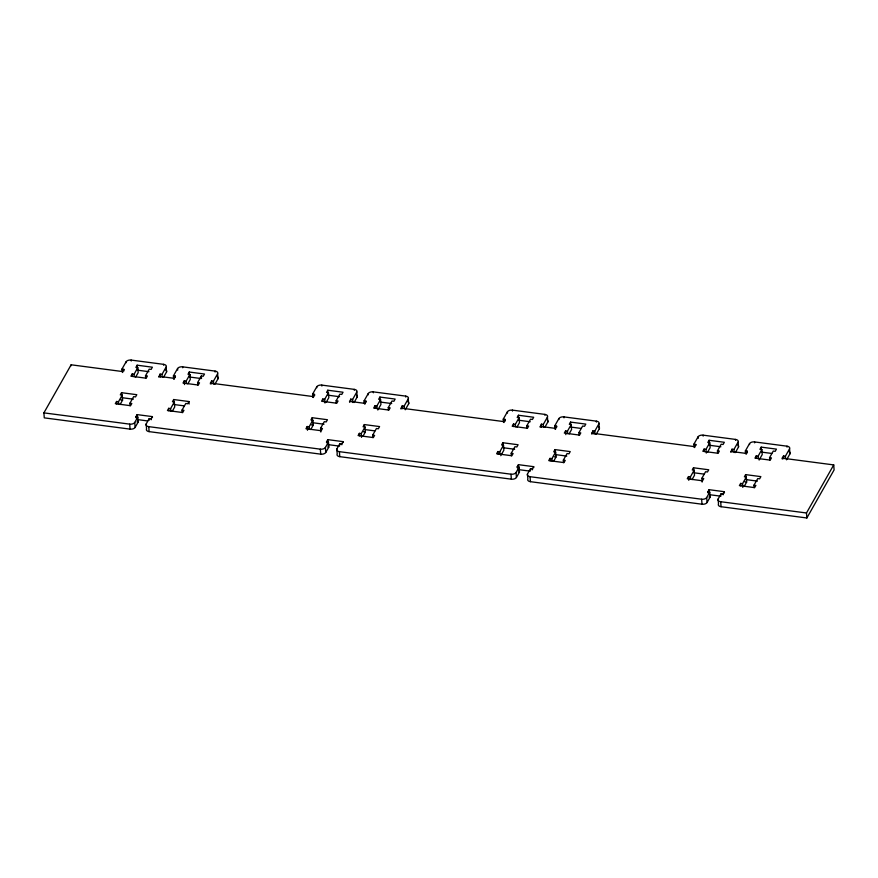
<?xml version="1.0" encoding="UTF-8"?>
<svg xmlns="http://www.w3.org/2000/svg" width="878" height="878" viewBox="0 0 878 878"><rect width="100%" height="100%" fill="white"/><g stroke="black" fill="none" stroke-linecap="round" stroke-linejoin="round"><path stroke-width="1.32" d="M135.958 417.741L135.892 416.809L137.802 417.061L138.175 422.044L135.124 427.421A4.017 2.239 -4.3 0 1 130.065 429.122L44.273 417.862L43.9 412.869L71.14 364.798L122.613 371.559L123.864 369.353L121.954 369.111L122.163 371.91M121.954 369.111L126.103 361.78A4.017 2.239 -4.3 0 1 131.162 360.079L163.571 364.337A4.017 2.239 -4.3 0 1 166.14 367.037L166.513 372.02L163.659 377.057M129.911 403.243L133.643 396.647L135.552 396.9L136.803 394.694L121.548 392.696L120.297 394.891L122.207 395.144L118.475 401.74L116.565 401.487L115.314 403.693L130.57 405.691L131.821 403.496L129.911 403.243L130.098 405.735M145.507 375.74L149.238 369.144L151.148 369.397L152.388 367.202L137.144 365.193L135.892 367.399L137.802 367.641L134.06 374.247L132.161 373.995L130.91 376.19L146.165 378.199L147.405 375.993L145.507 375.74L145.693 378.242M120.088 404.528L122.58 400.138L122.207 395.144M135.684 377.035L138.175 372.634L137.802 367.641M135.892 416.809L137.133 414.614L152.388 416.611L152.454 417.544M158.907 377.244L160.081 374.116L161.991 374.368L166.14 367.037M135.124 427.421L134.751 422.439L137.802 417.061M137.429 419.739L137.418 418.356M326.605 442.775L326.539 441.832L328.449 442.084L328.822 447.078L325.771 452.455A4.017 2.239 -4.3 0 1 320.711 454.156L149.128 431.625A4.017 2.239 -4.3 0 1 146.56 428.925L146.187 423.942L149.238 418.565L151.148 418.806L152.388 416.611M173.657 378.989L173.427 375.861L177.576 368.53A4.017 2.239 -4.3 0 1 182.635 366.839L215.055 371.087A4.017 2.239 -4.3 0 1 217.612 373.787L217.996 378.78L214.88 384.279M174.162 379.252L175.337 376.113L173.427 375.861M189.121 404.034L188.935 401.542L173.679 399.534L172.439 401.74L174.338 401.992L170.606 408.588L168.697 408.336L167.446 410.531L182.701 412.539L183.952 410.333L182.042 410.092L182.229 412.583M197.616 382.589L201.347 375.982L203.257 376.234L204.508 374.039L189.253 372.031L188.002 374.237L189.911 374.489L186.169 381.085L184.27 380.832L183.019 383.027L198.274 385.036L199.515 382.83L197.616 382.589L197.802 385.08M172.22 411.376L174.711 406.975L174.338 401.992M187.793 383.873L190.285 379.472L189.911 374.489M182.042 410.092L185.785 403.485L187.683 403.737L188.935 401.542M210.38 384.004L211.554 380.876L213.464 381.118L217.612 373.787M312.831 397.251L312.601 394.134L316.749 386.803A4.017 2.239 -4.3 0 1 321.809 385.102L354.218 389.36A4.017 2.239 -4.3 0 1 356.786 392.06L357.159 397.054L354.053 402.552M313.325 397.525L314.511 394.387L312.601 394.134M320.558 428.277L324.289 421.67L326.199 421.923L327.45 419.728L312.195 417.719L310.944 419.925L312.853 420.167L309.122 426.774L307.212 426.521L305.961 428.716L321.216 430.725L322.467 428.519L320.558 428.277L320.832 432.02M336.153 400.774L339.885 394.178L341.794 394.42L343.035 392.225L327.79 390.227L326.539 392.422L328.449 392.675L324.706 399.27L322.808 399.018L321.557 401.224L336.812 403.221L338.052 401.026L336.153 400.774L336.34 403.265M310.735 429.561L313.226 425.161L312.853 420.167M326.331 402.058L328.822 397.657L328.449 392.675M326.539 441.832L327.779 439.637L343.035 441.634L343.1 442.578M349.554 402.278L350.728 399.139L352.638 399.391L356.786 392.06M325.771 452.455L325.398 447.462L328.449 442.084M327.922 445.036L327.779 439.637M517.252 467.798L517.186 466.866L519.096 467.118L519.469 472.101L516.418 477.478A4.017 2.239 -4.3 0 1 511.358 479.179L339.775 456.659A4.017 2.239 -4.3 0 1 337.207 453.959L336.834 448.965L339.885 443.588L341.794 443.84L343.035 441.634M364.26 403.386L364.074 400.895L368.222 393.563A4.017 2.239 -4.3 0 1 373.282 391.862L405.702 396.121A4.017 2.239 -4.3 0 1 408.259 398.821L408.643 403.814L405.263 409.763M364.809 404.275L365.983 401.147L364.074 400.895M372.689 435.115L376.432 428.519L378.33 428.771L379.581 426.565L364.326 424.568L363.086 426.763L364.985 427.015L361.253 433.611L359.343 433.359L358.092 435.565L373.348 437.562L374.599 435.367L372.689 435.115L372.876 437.606M388.263 407.611L391.994 401.016L393.904 401.268L395.155 399.062L379.9 397.065L378.648 399.26L380.558 399.512L376.816 406.108L374.917 405.866L373.666 408.061L388.921 410.059L390.161 407.864L388.263 407.611L388.449 410.114M362.866 436.41L365.358 432.009L364.985 427.015M377.814 410.004L380.931 404.506L380.558 399.512M401.026 409.038L402.201 405.899L404.11 406.152L408.259 398.821M503.456 421.967L503.248 419.168L507.396 411.837A4.017 2.239 -4.3 0 1 512.456 410.136L544.865 414.394A4.017 2.239 -4.3 0 1 547.433 417.094L547.806 422.077L544.953 427.125M503.972 422.548L505.157 419.421L503.248 419.168M511.205 453.3L514.936 446.704L516.846 446.957L518.097 444.751L502.842 442.753L501.601 444.948L503.5 445.201L499.769 451.797L497.859 451.544L496.608 453.75L511.863 455.748L513.114 453.553L511.205 453.3L511.391 455.792M526.8 425.797L530.531 419.201L532.441 419.454L533.681 417.259L518.437 415.25L517.186 417.456L519.096 417.698L515.353 424.304L513.454 424.052L512.203 426.247L527.458 428.255L528.699 426.049L526.8 425.797L526.987 428.299M500.767 455.693L503.873 450.194L503.5 445.201M516.977 427.092L519.469 422.691L519.096 417.698M517.186 466.866L518.426 464.671L533.681 466.668L533.747 467.601M540.2 427.301L541.375 424.173L543.284 424.425L547.433 417.094M516.418 477.478L516.044 472.496L519.096 467.118M518.492 470.202L518.426 464.671M707.898 492.832L707.833 491.889L709.742 492.141L710.115 497.135L707.064 502.512A4.017 2.239 -4.3 0 1 702.005 504.213L530.422 481.682A4.017 2.239 -4.3 0 1 527.854 478.982L527.48 473.999L530.531 468.622L532.441 468.863L533.681 466.668M554.951 429.046L554.72 425.918L558.869 418.586A4.017 2.239 -4.3 0 1 563.928 416.896L596.349 421.144A4.017 2.239 -4.3 0 1 598.906 423.844L599.29 428.837L596.173 434.336M555.456 429.309L556.63 426.17L554.72 425.918M563.336 460.149L567.078 453.542L568.977 453.794L570.228 451.599L554.973 449.591L553.733 451.797L555.631 452.049L551.9 458.645L549.99 458.393L548.739 460.588L563.994 462.596L565.245 460.39L563.336 460.149L563.522 462.64M578.909 432.645L582.641 426.049L584.55 426.291L585.802 424.096L570.546 422.099L569.295 424.293L571.205 424.546L567.462 431.142L565.564 430.889L564.313 433.084L579.568 435.093L580.808 432.898L578.909 432.645L579.096 435.137M553.513 461.433L556.015 457.032L555.631 452.049M569.087 433.93L571.578 429.529L571.205 424.546M591.673 434.061L592.848 430.933L594.757 431.175L598.906 423.844M694.125 447.308L693.894 444.191L698.043 436.86A4.017 2.239 -4.3 0 1 703.102 435.159L735.512 439.417A4.017 2.239 -4.3 0 1 738.08 442.117L738.453 447.111L735.347 452.609M694.619 447.582L695.804 444.444L693.894 444.191M701.851 478.334L705.583 471.727L707.492 471.98L708.744 469.785L693.488 467.776L692.248 469.982L694.147 470.235L690.415 476.831L688.506 476.578L687.255 478.773L702.51 480.782L703.761 478.576L701.851 478.334L702.126 482.077M717.447 450.831L721.178 444.235L723.088 444.487L724.339 442.282L709.084 440.284L707.833 442.479L709.742 442.731L706 449.327L704.101 449.075L702.85 451.281L718.105 453.278L719.345 451.083L717.447 450.831L717.633 453.322M692.029 479.618L694.52 475.217L694.147 470.235M707.624 452.115L710.115 447.725L709.742 442.731M707.833 491.889L709.073 489.694L724.328 491.702L724.427 492.942M730.847 452.335L732.022 449.196L733.931 449.448L738.08 442.117M707.064 502.512L706.691 497.519L709.742 492.141M782.32 459.095L782.254 458.151L833.727 464.912L834.1 469.906L806.86 517.976L721.068 506.716A4.017 2.239 -4.3 0 1 718.5 504.016L718.127 499.022L721.178 493.645L723.088 493.897L724.328 491.702M745.554 453.443L745.367 450.952L749.516 443.62A4.017 2.239 -4.3 0 1 754.575 441.919L786.995 446.178A4.017 2.239 -4.3 0 1 789.552 448.877L789.937 453.871L786.556 459.82M746.102 454.332L747.277 451.204L745.367 450.952M753.982 485.172L757.725 478.576L759.624 478.828L760.875 476.622L745.62 474.625L744.379 476.82L746.278 477.072L742.547 483.668L740.637 483.427L739.386 485.622L754.641 487.619L755.892 485.424L753.982 485.172L754.169 487.674M769.556 457.668L773.288 451.072L775.197 451.325L776.448 449.119L761.193 447.121L759.942 449.316L761.852 449.569L758.109 456.165L756.21 455.923L754.959 458.118L770.215 460.116L771.455 457.921L769.556 457.668L769.743 460.171M744.16 486.467L746.662 482.066L746.278 477.072M759.108 460.061L762.225 454.563L761.852 449.569M782.254 458.151L783.494 455.956L785.404 456.209L789.552 448.877M806.86 517.976L806.487 512.982L833.727 464.912M148.953 371.69L137.517 370.187L137.144 365.193M201.062 378.528L189.626 377.024L189.253 372.031M339.599 396.713L328.163 395.21L327.79 390.227M380.273 402.058L391.709 403.551M530.246 421.747L518.81 420.244L518.437 415.25M570.919 427.081L581.093 428.42M720.893 446.77L709.457 445.267L709.084 440.284M761.566 452.115L771.74 453.443M158.83 376.311L174.085 378.319M210.314 383.071L313.259 396.582M349.477 401.345L364.732 403.342M400.961 408.094L503.906 421.616M540.124 426.368L555.379 428.376M591.607 433.128L694.553 446.639M730.77 451.402L746.026 453.399M133.357 399.183L121.921 397.679L121.548 392.696M174.053 404.528L184.226 405.866M324.004 424.217L312.568 422.713L312.195 417.719M364.699 429.561L374.873 430.889M503.215 447.736L514.651 449.24M555.346 454.584L566.793 456.088M693.861 472.77L704.035 474.109M757.44 481.111L745.993 479.618L745.62 474.625M120.681 399.885L122.58 400.138M311.328 424.908L313.226 425.161M363.459 431.756L365.358 432.009M554.106 456.779L556.015 457.032M744.753 481.813L746.662 482.066M137.517 419.596L147.68 420.935M328.163 444.63L339.599 446.134M518.81 469.653L530.246 471.157M709.457 494.687L720.893 496.191M136.979 421.89L138.175 422.044M327.626 446.924L328.822 447.078M518.272 471.947L519.469 472.101M708.919 496.981L710.115 497.135M43.9 412.869L129.692 424.14A4.017 2.239 -4.3 0 0 134.751 422.439M146.187 423.942A4.017 2.239 -4.3 0 0 148.755 426.642L320.338 449.163A4.017 2.239 -4.3 0 0 325.398 447.462M336.834 448.965A4.017 2.239 -4.3 0 0 339.402 451.665L510.985 474.197A4.017 2.239 -4.3 0 0 516.044 472.496M527.48 473.999A4.017 2.239 -4.3 0 0 530.049 476.699L701.632 499.22A4.017 2.239 -4.3 0 0 706.691 497.519M718.127 499.022A4.017 2.239 -4.3 0 0 720.695 501.722L806.487 512.982M786.995 446.178L787.061 447.111M785.404 456.209L785.59 458.7M783.494 455.956L783.703 458.766M761.193 447.121L761.38 449.613M758.109 456.165L758.307 458.667M756.21 455.923L756.397 458.415M754.575 441.919L754.652 442.852M749.516 443.62L749.592 444.553M747.277 451.204L747.387 452.763M742.547 483.668L742.821 487.411M740.637 483.427L740.823 485.918M735.512 439.417L735.588 440.35M733.931 449.448L734.162 452.565M732.022 449.196L732.208 451.698M723.088 493.897L723.154 494.83M721.178 493.645L721.266 494.896M720.695 501.722L721.068 506.716M706 449.327L706.285 453.07M709.073 489.694L709.38 493.754M703.102 435.159L703.179 436.103M704.101 449.075L704.288 451.577M698.043 436.86L698.164 438.418M701.632 499.22L702.005 504.213M695.804 444.444L695.87 445.376M693.488 467.776L693.774 471.519M690.415 476.831L690.602 479.322M688.506 476.578L688.791 480.321M596.349 421.144L596.414 422.088M594.757 431.175L594.988 434.303M592.848 430.933L593.089 434.05M570.546 422.099L570.832 425.841M567.462 431.142L567.66 433.633M565.564 430.889L565.838 434.632M563.928 416.896L564.005 417.829M558.869 418.586L558.946 419.53M556.63 426.17L556.696 427.114M554.973 449.591L555.159 452.093M551.9 458.645L552.086 461.137M549.99 458.393L550.177 460.884M544.865 414.394L544.942 415.327M543.284 424.425L543.493 427.224M541.375 424.173L541.605 427.29M532.441 468.863L532.507 469.807M530.531 468.622L530.652 470.18M530.049 476.699L530.422 481.682M515.353 424.304L515.54 426.796M512.456 410.136L512.532 411.069M513.454 424.052L513.641 426.543M507.396 411.837L507.495 413.077M510.985 474.197L511.358 479.179M505.157 419.421L505.267 420.979M502.842 442.753L503.127 446.496M499.769 451.797L499.955 454.299M497.859 451.544L498.046 454.047M405.702 396.121L405.768 397.054M404.11 406.152L404.297 408.643M402.201 405.899L402.409 408.709M379.9 397.065L380.185 400.807M376.816 406.108L377.013 408.61M374.917 405.866L375.104 408.358M373.282 391.862L373.359 392.795M368.222 393.563L368.321 394.815M365.983 401.147L366.049 402.08M364.326 424.568L364.513 427.059M361.253 433.611L361.527 437.354M359.343 433.359L359.53 435.861M354.218 389.36L354.295 390.293M352.638 399.391L352.868 402.508M350.728 399.139L350.915 401.641M341.794 443.84L341.86 444.773M339.885 443.588L339.973 444.839M339.402 451.665L339.775 456.659M324.706 399.27L324.992 403.013M321.809 385.102L321.886 386.046M322.808 399.018L322.994 401.52M316.749 386.803L316.826 387.736M320.338 449.163L320.711 454.156M314.511 394.387L314.598 395.638M309.122 426.774L309.308 429.265M307.212 426.521L307.498 430.264M215.055 371.087L215.121 372.031M213.464 381.118L213.694 384.235M211.554 380.876L211.796 383.993M201.347 375.982L201.534 378.484M186.169 381.085L186.366 383.576M184.27 380.832L184.545 384.575M182.635 366.839L182.712 367.772M177.576 368.53L177.696 370.099M175.337 376.113L175.402 377.046M173.679 399.534L173.866 402.036M170.606 408.588L170.793 411.08M168.697 408.336L168.883 410.827M163.571 364.337L163.648 365.27M161.991 374.368L162.2 377.167M160.081 374.116L160.312 377.233M151.148 418.806L151.214 419.75M149.238 418.565L149.359 420.123M148.755 426.642L149.128 431.625M134.06 374.247L134.246 376.739M137.133 414.614L137.352 417.412M131.162 360.079L131.239 361.012M132.161 373.995L132.348 376.486M126.103 361.78L126.18 362.713M129.692 424.14L130.065 429.122M123.864 369.353L123.974 370.922M122.613 371.559L122.679 372.491M118.475 401.74L118.662 404.231M116.565 401.487L116.752 403.99M71.14 364.798L71.206 365.731M165.558 369.803A4.017 2.239 -4.3 0 1 166.513 372.02M217.305 376.717A4.017 2.239 -4.3 0 1 217.996 378.78M356.929 395.352A4.017 2.239 -4.3 0 1 357.159 397.054M407.952 401.74A4.017 2.239 -4.3 0 1 408.643 403.814M547.367 420.189A4.017 2.239 -4.3 0 1 547.806 422.077M598.335 426.609A4.017 2.239 -4.3 0 1 599.29 428.837M738.014 445.212A4.017 2.239 -4.3 0 1 738.453 447.111M788.982 451.643A4.017 2.239 -4.3 0 1 789.937 453.871"/></g></svg>
